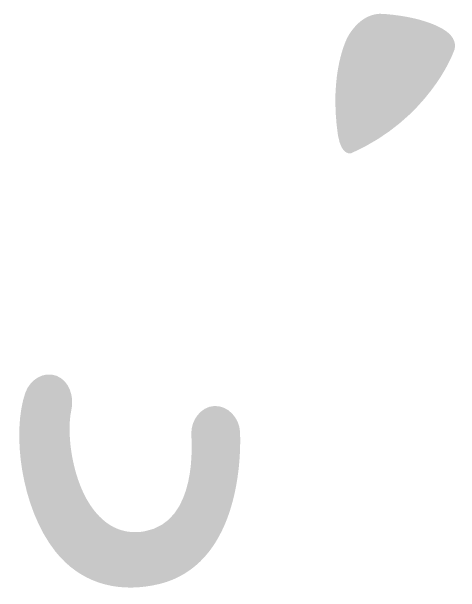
# Model space of a CAD drawing. Extents: x 0 to 1102, y 0 to 579.
# Drawn here: x 1100.774 to 1102.12, y 409.099 to 410.839 of the extents above; entities that cross this region are included whole.
import ezdxf

# ---------------------------------------------------------------- set-up
doc = ezdxf.new("R2010")
doc.units = 0
doc.header["$LTSCALE"] = 10
doc.header["$MEASUREMENT"] = 0
doc.layers.add('레이어 1', color=7, linetype='CONTINUOUS', lineweight=0)

msp = doc.modelspace()

# ---------------------------------------------------------------- hatches: boundary and pattern name
at = {"layer": '레이어 1'}
h = msp.add_hatch(color=7, dxfattribs=at)
h.dxf.hatch_style = 2
edge = h.paths.add_edge_path()
edge.add_spline(control_points=[(1102.0967, 410.7123), (1102.0967, 410.7123), (1102.0234, 410.5174), (1101.7932, 410.4151), (1101.7932, 410.4151), (1101.7638, 410.4033), (1101.7527, 410.468), (1101.7246, 410.6577), (1101.7808, 410.761), (1101.7808, 410.761), (1101.7808, 410.761), (1101.8182, 410.8392), (1101.8901, 410.8323), (1102.0327, 410.8211), (1102.0796, 410.7783), (1102.0796, 410.7783), (1102.0796, 410.7783), (1102.1196, 410.7519), (1102.0967, 410.7123)], knot_values=[0, 0, 0, 0, 1, 1, 1, 2, 2, 2, 3, 3, 3, 4, 4, 4, 5, 5, 5, 6, 6, 6, 6], degree=3, periodic=0)
h = msp.add_hatch(color=7, dxfattribs=at)
h.dxf.hatch_style = 2
edge = h.paths.add_edge_path()
edge.add_spline(control_points=[(1101.4591, 409.5797), (1101.4572, 409.6217), (1101.4223, 409.6597), (1101.3814, 409.6573), (1101.342, 409.6552), (1101.3111, 409.6144), (1101.3131, 409.5724), (1101.3135, 409.5507), (1101.3342, 409.3099), (1101.1724, 409.2816), (1101.1128, 409.2718), (1101.063, 409.2927), (1101.0224, 409.3435), (1100.9571, 409.4249), (1100.9374, 409.5717), (1100.9533, 409.6446), (1100.963, 409.6846), (1100.9469, 409.7335), (1100.9088, 409.7479), (1100.871, 409.7624), (1100.8299, 409.7368), (1100.8157, 409.6977), (1100.7744, 409.5801), (1100.8013, 409.3528), (1100.9061, 409.2206), (1100.9796, 409.129), (1101.0841, 409.0988), (1101.1956, 409.1193), (1101.438, 409.1607), (1101.4638, 409.4561), (1101.4591, 409.5797)], knot_values=[0, 0, 0, 0, 1, 1, 1, 2, 2, 2, 3, 3, 3, 4, 4, 4, 5, 5, 5, 6, 6, 6, 7, 7, 7, 8, 8, 8, 9, 9, 9, 10, 10, 10, 10], degree=3, periodic=0)

doc.saveas('drawing.dxf')
